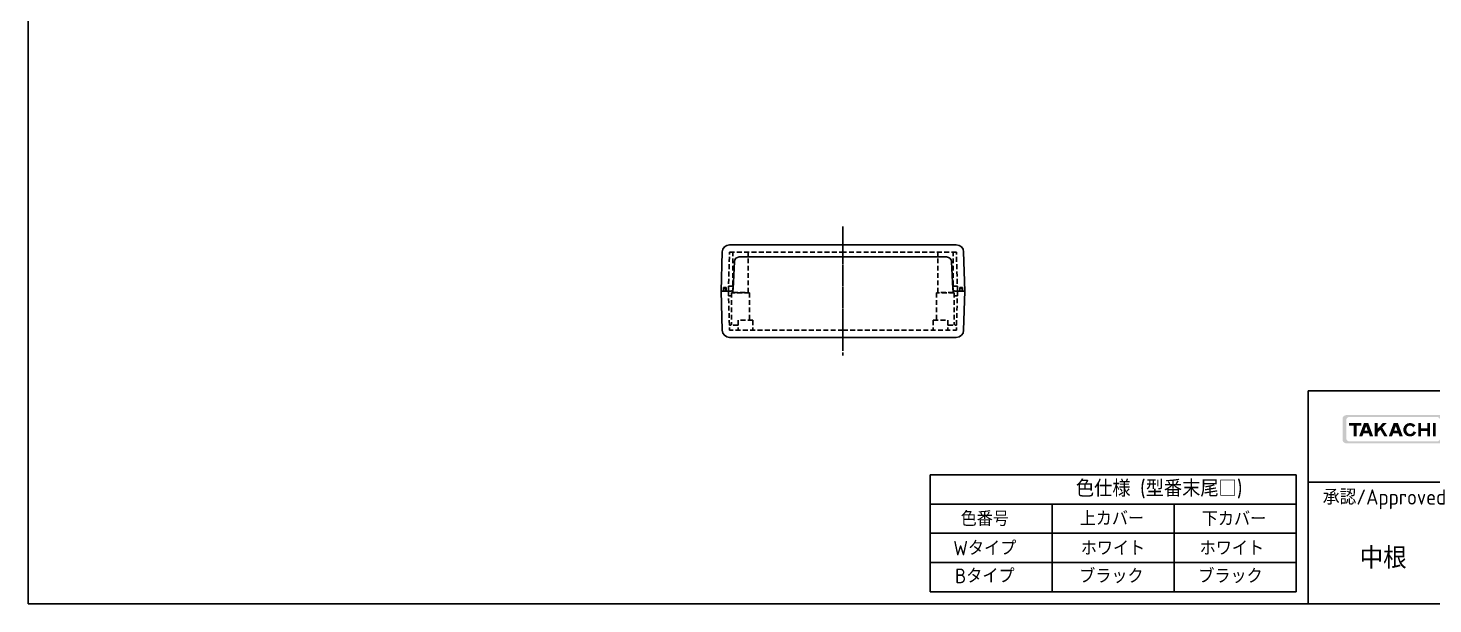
# Model space of a CAD drawing. Header units: millimetres. Extents: x 0 to 2025, y 0 to 700.
# Drawn here: x 0 to 576, y 0 to 236 of the extents above; entities that cross this region are included whole.
import ezdxf
from ezdxf.enums import TextEntityAlignment as Align

# ---------------------------------------------------------------- set-up
doc = ezdxf.new("R2010")
doc.units = ezdxf.units.MM
for name, pattern in [('ACISOTGL', [3, 2, -1]), ('AM_ISO08W050', [18, 12, -1.5, 3, -1.5]), ('AM_ISO08W050x2', [9, 6, -0.75, 1.5, -0.75]), ('gen7a', [6.875, 4.75, -0.875, 0.375, -0.875])]:
    doc.linetypes.add(name, pattern=pattern)
doc.layers.add('7A', color=4, linetype='gen7a')
doc.layers.add('RAHM2', color=1, linetype='Continuous')
for name, color, linetype, lineweight in [('AM_7', 4, 'AM_ISO08W050', 25), ('AM_8', 1, 'Continuous', 25), ('上ｶﾊﾞｰ', 7, 'Continuous', 25), ('下ｶﾊﾞｰ', 2, 'Continuous', 25)]:
    doc.layers.add(name, color=color, linetype=linetype, lineweight=lineweight)
doc.styles.add('ACISOTS', font='isocp.shx', dxfattribs={"height": 1, "bigfont": 'extfont.shx'})
doc.styles.get("Standard").update_dxf_attribs({"font": 'ISOCP.SHX', "bigfont": 'EXTFONT.SHX'})

# ---------------------------------------------------------------- blocks, each defined once
blk = doc.blocks.new('TK-A3')
blk.add_lwpolyline([(0, 0), (403, 0), (403, 280), (0, 280.0000000000001)], close=True)
blk = doc.blocks.new('A$C0FAF06CF')
at = {"layer": 'AM_8'}
h = blk.add_hatch(color=1, dxfattribs=at)
edge = h.paths.add_edge_path()
edge.add_line((-8.013599999999968, -2.411500000000411), (8.013600000000068, -2.411500000000414))
edge.add_arc((8.013600000000054, -1.773380000000513), 0.6381199999999012, 270, 360)
edge.add_line((8.651719999999955, -1.773380000000513), (8.651719999999969, 1.773379999999486))
edge.add_arc((8.013600000000025, 1.773379999999429), 0.638119999999958, 5.103880138248065e-12, 90.0000000000013)
edge.add_line((8.013599999999997, 2.411499999999391), (-8.013599999999997, 2.411499999999387))
edge.add_arc((-8.013600000000025, 1.773379999999436), 0.638119999999951, 89.99999999999682, 179.9999999999955)
edge.add_line((-8.651719999999983, 1.773379999999486), (-8.651719999999983, -1.773380000000506))
edge.add_arc((-8.013600000000025, -1.773380000000458), 0.638119999999951, 180.0000000000043, 270.0000000000045)
edge = h.paths.add_edge_path(flags=16)
edge.add_line((-7.471939999999961, 2.092439999999486), (7.471940000000018, 2.092439999999479))
edge.add_arc((7.471940000000046, 1.550779999999479), 0.5416600000000003, 7.958078640513122e-13, 90.00000000000148, ccw=False)
edge.add_line((8.013600000000025, 1.550779999999486), (8.013600000000025, -1.550780000000506))
edge.add_arc((7.471940000000018, -1.550780000000502), 0.5416600000000074, 270, 359.99999999999966, ccw=False)
edge.add_line((7.471940000000018, -2.092440000000506), (-7.471939999999961, -2.092440000000513))
edge.add_arc((-7.471939999999961, -1.550780000000506), 0.5416600000000074, 180, 270, ccw=False)
edge.add_line((-8.013599999999968, -1.550780000000506), (-8.013599999999968, 1.550779999999486))
edge.add_arc((-7.471939999999961, 1.550779999999486), 0.5416600000000003, 90, 180, ccw=False)
for points in [[(-5.453699999999969, 0.5935999999994923), (-5.453699999999969, 1.038799999999492), (-7.531299999999987, 1.038799999999492), (-7.531299999999987, 0.5935999999994923), (-6.759619999999984, 0.5935999999994923), (-6.759619999999984, -1.224300000000516), (-6.225379999999973, -1.224300000000516), (-6.225379999999973, 0.5935999999994923)], [(-3.146079999999984, 1.038799999999492), (-3.146079999999984, -1.224300000000516), (-2.671199999999942, -1.224300000000516), (-2.671199999999942, -0.6184186206901412), (-2.193432261217481, -0.1027759420753025), (-1.520149446800417, -1.224300000000516), (-0.9571799999999939, -1.224300000000516), (-1.851807874889658, 0.2659306476478651), (-1.135707252964409, 1.038799999999492), (-1.788279380580377, 1.038799999999492), (-2.671199999999942, 0.08588602895155795), (-2.671199999999942, 1.038799999999492)], [(4.304715008555604, 1.038799999999492), (4.304715008555604, -1.224300000000516), (4.775885008555576, -1.224300000000516), (4.775885008555576, -0.3153500000005121), (5.829525008555606, -0.3153500000005121), (5.829525008555606, -1.224300000000516), (6.300695008555579, -1.224300000000516), (6.300695008555579, 1.038799999999492), (5.829525008555606, 1.038799999999492), (5.829525008555606, 0.1298499999994878), (4.775885008555576, 0.1298499999994878), (4.775885008555576, 1.038799999999492)], [(7.28013500855559, -1.224300000000516), (7.28013500855559, 1.038799999999492), (6.805255008555605, 1.038799999999492), (6.805255008555605, -1.224300000000516)]]:
    blk.add_hatch(color=1, dxfattribs=at).paths.add_polyline_path(points)
h = blk.add_hatch(color=1, dxfattribs=at)
h.paths.add_polyline_path([(-5.264049114754044, -1.224300000000516), (-5.084217508196673, -0.7345800000005109), (-4.161102491803263, -0.7345800000005109), (-3.981270885245877, -1.224300000000516), (-3.420619999999971, -1.224300000000516), (-4.251659999999958, 1.038799999999492), (-4.993659999999977, 1.038799999999492), (-5.82469999999995, -1.224300000000516)])
h.paths.add_polyline_path([(-4.332759934426207, -0.2671200000005083), (-4.912560065573729, -0.2671200000005083), (-4.622659999999968, 0.5223399999994971)], flags=16)
h = blk.add_hatch(color=1, dxfattribs=at)
h.paths.add_polyline_path([(-0.1961891147540484, -1.224300000000516), (-0.01635750819667692, -0.7345800000005109), (0.9067575081967476, -0.7345800000005109), (1.086589114754119, -1.224300000000516), (1.647240000000011, -1.224300000000516), (0.8162000000000376, 1.038799999999492), (0.07420000000001892, 1.038799999999492), (-0.7568399999999542, -1.224300000000516)])
h.paths.add_polyline_path([(0.7351000655737892, -0.2671200000005083), (0.1552999344262673, -0.2671200000005083), (0.4452000000000282, 0.5223399999994971)], flags=16)
h = blk.add_hatch(color=1, dxfattribs=at)
edge = h.paths.add_edge_path()
edge.add_ellipse((2.878960000000006, -0.09275000000052636), major_axis=(0, 0.7271600000000495), ratio=0.8673469387754512, start_angle=304.6510247185947, end_angle=609.4109213221484)
edge.add_line((3.469375036740871, -0.3484654247793539), (3.941135008555591, -0.5527900000005097))
edge.add_arc((2.878960000000006, -0.09275000000051214), 1.157520000000027, 38.550540790803325, 336.58201840165333, ccw=False)
edge.add_line((3.784208621486187, 0.6286219454599618), (3.397792961318373, 0.3206961337928842))
blk = doc.blocks.new('TK-仕様書(和英併記)NEW')
for p, q in [((0, 35), (-193, 35)), ((-193, 35), (-193, 0)), ((-118, 35), (-118, 0)), ((-37, 35), (-37, 0)), ((0, 35), (0, 0)), ((-17.5, 30.5), (-9.5, 31.5)), ((-17.5, 26.5), (-17.5, 30.5)), ((-9.5, 31.5), (-9.5, 25.5)), ((-9.5, 25.5), (-17.5, 26.5)), ((-37, 22), (0, 22)), ((-193, 19.99999999999994), (-37, 19.99999999999994)), ((-168.0000000000001, 19.99999999999994), (-168, 0)), ((-143.0000000000001, 19.99999999999994), (-143, 0)), ((-37, 11), (0, 11)), ((-37.00000000000011, 7), (-118, 7)), ((0, 0), (-193, 0))]:
    blk.add_line(p, q)
for radius in [3, 2]:
    blk.add_circle((-24.5, 28.5), radius)
at = {"layer": '7A'}
for p, q in [((-24.5, 28.5), (-24.5, 32.07478664473149)), ((-24.5, 28.5), (-28.5, 28.5)), ((-24.5, 28.5), (-24.5, 24.78991724228479)), ((-23.5, 28.5), (-8.5, 28.5))]:
    blk.add_line(p, q, dxfattribs=at)
at = {"xscale": 0.96, "yscale": 0.96, "zscale": 0.96}
blk.add_blockref('A$C0FAF06CF', (-179.073778946163, 28.68781725888325), dxfattribs=at)
at = {"attachment_point": 4}
for s, insert, char_height, width in [('{\\fMS Gothic|b0|i0|c128|p49;株式会社タカチ電機工業}', (-167.9945135240808, 28.68781725888325), 3, 42.88159814155517), ('{\\fArial|b0|i0|c128|p34;TAKACHI ELECTRONICS ENCLOSURE Co., LTD.}', (-167.9945135240808, 23.41115279672572), 1.4, 44.44830780058135)]:
    blk.add_mtext(s, dxfattribs=dict(at, insert=insert, char_height=char_height, width=width))
for tag, height, p in [('品名', 3.5, (-106.1561493930892, 27.24999999999994)), ('TITLE', 2.5, (-106.1561493930892, 22.24999999999994)), ('型番', 3.5, (-106.139168248561, 11.75))]:
    blk.add_attdef(tag, text='', height=height).set_placement(p, align=Align.MIDDLE_LEFT)
for tag, height, p in [('GEN-TITLE-SCA', 3, (-18.5, 14.79266317345349)), ('承認', 3.5, (-180.7195176573869, 7.729076668239944)), ('検図', 3.5, (-155.5000000000001, 7.729076668239941)), ('製図', 3.5, (-130.5000000000001, 7.729076668239941)), ('ページNO.', 3.5, (-23, 5.5)), ('総ページ数', 3.5, (-14, 5.5)), ('GEN-TITLE-DAT', 3, (-81.5, 3.5))]:
    blk.add_attdef(tag, text='', height=height).set_placement(p, align=Align.MIDDLE)
at = {"layer": 'RAHM2', "char_height": 2.5}
for s, insert, width, attachment_point in [('品名/Title', (-116.8002551371314, 33.80103540727967), 90, 1), ('尺度/Scale', (-35.80025513713144, 20.80103540727967), 20, 1), ('承認/Approved', (-180.5000000000001, 18.8010354072796), 22.21535073038012, 2), ('検図/Checked', (-155.5, 18.92584712714763), 19.8526851587086, 2), ('製図/Created', (-130.5, 18.95800561859733), 19.44564691649168, 2), ('型番/Product number', (-116.8002551371314, 18.80103540727961), 90, 1), ('作成日/Date', (-116.8002551371314, 3.5), 17.84866863742184, 4)]:
    blk.add_mtext(s, dxfattribs=dict(at, insert=insert, width=width, attachment_point=attachment_point))
at = {"layer": 'RAHM2', "color": 0, "insert": (-18.5, 5.5), "char_height": 3.5, "width": 4.469919821818735, "attachment_point": 5}
blk.add_mtext('/', dxfattribs=at)

msp = doc.modelspace()

# ---------------------------------------------------------------- linework, layer by layer
at = {"color": 7}
for p, q in [((370, 5), (370.0000000000001, 53.01680000000121)), ((370, 53.01680000000121), (520.0000000000001, 53.01680000000121)), ((520.0000000000001, 5), (520.0000000000001, 53.01680000000121)), ((520, 5), (520.0000000000001, 53.01680000000121)), ((370, 41.01260000000119), (520.0000000000001, 41.01260000000119)), ((369.9999999999999, 5), (520.0000000000001, 5))]:
    msp.add_line(p, q, dxfattribs=at)
at = {"color": 1}
for p, q in [((420.0000000000001, 41.01260000000119), (420.0000000000001, 5)), ((470.0000000000001, 41.01260000000119), (470.0000000000001, 5)), ((520.0000000000001, 41.01260000000119), (520.0000000000001, 5)), ((370, 29.00840000000113), (520.0000000000001, 29.00840000000113)), ((370, 17.00420000000034), (520.0000000000001, 17.00420000000034))]:
    msp.add_line(p, q, dxfattribs=at)
at = {"layer": 'AM_7', "linetype": 'AM_ISO08W050x2'}
msp.add_line((334.1641840427815, 154.9136351350826), (334.164184042761, 101.9136351350817), dxfattribs=at)
at = {"layer": 'AM_7', "linetype": 'ACISOTGL'}
msp.add_line((334.1641840427786, 150.4136351350826), (334.1641840427786, 106.4136351350817), dxfattribs=at)
at = {"layer": '上ｶﾊﾞｰ'}
for p, q in [((284.6671123008133, 144.5073393922349), (284.1641840427719, 128.4136351351017)), ((287.6656485290757, 147.4136351351006), (334.1641840427792, 147.4136351350826)), ((380.6627195564821, 147.4136351350826), (334.1641840427786, 147.4136351350826)), ((383.6612557847434, 144.5073393922157), (384.1641840427786, 128.4136351350824)), ((289.6683120119529, 140.5044504567495), (289.1621200581917, 129.3682274739936)), ((376.6621189931839, 142.4136351349123), (291.6662490923735, 142.4136351349123)), ((378.6600560736055, 140.5044504567495), (379.1662480273667, 129.3682274739936)), ((288.1631515179814, 128.4136351349123), (284.1641840427785, 128.4136351349123)), ((380.165216567577, 128.4136351349123), (384.1641840427799, 128.4136351349123))]:
    msp.add_line(p, q, dxfattribs=at)
at = {"layer": '上ｶﾊﾞｰ', "linetype": 'ACISOTGL'}
for p, q in [((287.1641840427719, 128.4136351351005), (287.6641840427779, 144.4136351351006)), ((287.6641840427779, 144.4136351351006), (334.1641840427781, 144.4136351350826)), ((289.0141840427716, 127.8136351350998), (289.0141840427781, 144.4136351351)), ((295.3141840427652, 127.8136351350975), (295.3141840427717, 144.4136351350976)), ((380.6641840427787, 144.4136351350826), (334.1641840427786, 144.4136351350826)), ((373.0141840427787, 127.8136351350824), (373.0141840427787, 144.4136351350826)), ((379.3141840427722, 127.8136351350824), (379.3141840427722, 144.4136351350825)), ((381.1641840427786, 128.4136351350824), (380.6641840427787, 144.4136351350826)), ((295.3141840427709, 142.4136351350976), (334.1641840427773, 142.4136351350826)), ((373.0141840427786, 142.4136351350826), (334.1641840427786, 142.4136351350826)), ((284.1641840427719, 128.4136351351019), (285.2641840427726, 128.4136351351015)), ((286.2641840427723, 129.9136351351011), (285.1641840427724, 129.9136351351015)), ((285.1641840427719, 128.4136351351013), (285.1641840427724, 129.9136351351015)), ((286.1641840427725, 128.4136351351011), (288.1631515179743, 128.4136351351004)), ((286.2641840427719, 128.4136351351009), (286.2641840427725, 129.9136351351011)), ((287.2266840427726, 130.4136351351007), (289.0141840427726, 130.4136351351)), ((289.0141840427716, 127.8136351350999), (295.3141840427652, 127.8136351350975)), ((379.3141840427722, 127.8136351350825), (373.0141840427787, 127.8136351350824)), ((381.1016840427786, 130.4136351350826), (379.3141840427722, 130.4136351350826)), ((382.1641840427779, 128.4136351350826), (380.1652165675762, 128.4136351350826)), ((382.0641840427787, 129.9136351350826), (383.1641840427786, 129.9136351350826)), ((382.0641840427786, 128.4136351350824), (382.0641840427786, 129.9136351350826)), ((384.1641840427786, 128.4136351350826), (383.0641840427779, 128.4136351350826)), ((383.1641840427786, 128.4136351350824), (383.1641840427786, 129.9136351350826))]:
    msp.add_line(p, q, dxfattribs=at)
at = {"layer": '上ｶﾊﾞｰ'}
for centre, radius, start, end in [((287.6656485290746, 144.4136351351006), 3, 89.9999999999772, 178.2100893917316), ((380.6627195564821, 144.4136351350826), 3, 1.789910608245624, 90), ((291.6662490923736, 140.4136351349123), 2, 90, 177.3974377975088), ((376.6621189931848, 140.4136351349123), 2, 2.602562202491173, 90), ((288.1631515179815, 129.4136351349123), 1, 269.9999999999935, 357.3974377975023), ((380.1652165675769, 129.4136351349123), 1, 182.6025622024977, 270.0000000000065)]:
    msp.add_arc(centre, radius, start, end, dxfattribs=at)
at = {"layer": '上ｶﾊﾞｰ', "linetype": 'ACISOTGL'}
for centre, start, end in [((288.1631515179747, 129.4136351351004), 269.9999999999837, 328.3241506792442), ((380.1652165675762, 129.4136351350826), 211.6758493200316, 269.9999999999935)]:
    msp.add_arc(centre, 1, start, end, dxfattribs=at)
at = {"layer": '下ｶﾊﾞｰ'}
for p, q in [((289.6683120119529, 140.5044504569198), (289.1621200581917, 129.3682274741639)), ((376.6621189931839, 142.4136351350826), (291.6662490923735, 142.4136351350826)), ((378.6600560736055, 140.5044504569198), (379.1662480273667, 129.3682274741639)), ((284.6671123008017, 112.3199308779677), (284.1641840427725, 128.4136351351033)), ((288.1631515179814, 128.4136351350826), (284.1641840427785, 128.4136351350826)), ((380.165216567577, 128.4136351350826), (384.1641840427799, 128.4136351350826)), ((383.6612557847426, 112.3199308779485), (384.1641840427779, 128.413635135084)), ((287.6656485290617, 109.4136351350997), (334.1641840427652, 109.4136351350817)), ((380.6627195564814, 109.4136351350817), (334.1641840427779, 109.4136351350817))]:
    msp.add_line(p, q, dxfattribs=at)
at = {"layer": '下ｶﾊﾞｰ', "linetype": 'ACISOTGL'}
for p, q in [((334.1641840427779, 142.4136351350826), (295.3141840427708, 142.4136351350978)), ((334.1641840427779, 142.4136351350826), (373.0141840427786, 142.4136351350828)), ((285.2641840427725, 128.4136351351015), (284.1641840427725, 128.4136351351019)), ((285.264184042773, 129.5136351351014), (285.2641840427726, 128.4136351351015)), ((286.2641840427723, 129.6136351351012), (285.364184042773, 129.6136351351015)), ((286.1641840427729, 129.5136351351011), (286.1641840427725, 128.4136351351011)), ((288.1631515179755, 128.4136351351004), (286.1641840427725, 128.4136351351011)), ((287.1641840427725, 128.4136351351008), (287.6641840427662, 112.4136351350997)), ((288.5144437362495, 127.7136351350979), (288.5144437362495, 114.4136351351)), ((295.8144437362495, 127.7136351350978), (288.5144437362495, 127.7136351350979)), ((295.8144437362495, 127.7136351350981), (295.8144437362495, 116.4136351350972)), ((372.5139243493007, 127.7136351350816), (372.5139243493007, 116.4136351350824)), ((379.8139243493008, 127.7136351350816), (372.5139243493007, 127.7136351350816)), ((379.8139243493008, 127.7136351350819), (379.8139243493008, 114.4136351350824)), ((380.165216567575, 128.4136351350826), (382.1641840427779, 128.4136351350826)), ((381.1641840427779, 128.4136351350826), (380.6641840427781, 112.4136351350817)), ((382.0641840427786, 129.6136351350826), (382.9641840427779, 129.6136351350826)), ((382.1641840427779, 129.5136351350825), (382.1641840427779, 128.4136351350826)), ((383.0641840427779, 129.5136351350825), (383.0641840427779, 128.4136351350826)), ((383.064184042778, 128.4136351350826), (384.1641840427779, 128.4136351350826)), ((288.5144437362495, 126.4136351351), (287.2266840427718, 126.4136351351005)), ((379.8139243493007, 126.4136351350823), (381.1016840427779, 126.4136351350824)), ((297.1641840427679, 116.4136351350967), (291.1641840427679, 116.413635135099)), ((291.1641840427679, 116.413635135099), (291.1641840427664, 112.4136351350983)), ((297.1641840427679, 116.4136351350967), (297.1641840427664, 112.413635135096)), ((371.1641840427779, 116.4136351350824), (377.1641840427779, 116.4136351350824)), ((371.1641840427779, 116.4136351350824), (371.1641840427779, 112.4136351350817)), ((377.1641840427779, 116.4136351350824), (377.1641840427779, 112.4136351350817)), ((291.1641840427671, 114.413635135099), (287.601684042767, 114.4136351351004)), ((334.1641840427664, 112.4136351350817), (287.6641840427662, 112.4136351350997)), ((334.1641840427779, 112.4136351350817), (380.6641840427781, 112.4136351350817)), ((377.1641840427779, 114.4136351350824), (380.7266840427781, 114.4136351350824))]:
    msp.add_line(p, q, dxfattribs=at)
at = {"layer": '下ｶﾊﾞｰ'}
for centre, radius, start, end in [((291.6662490923736, 140.4136351350826), 2, 90, 177.3974377975088), ((376.6621189931848, 140.4136351350826), 2, 2.602562202491173, 90), ((288.1631515179815, 129.4136351350826), 1, 269.9999999999935, 357.3974377975023), ((380.1652165675769, 129.4136351350826), 1, 182.6025622024977, 270.0000000000065), ((287.665648529063, 112.4136351350997), 3, 181.7899106082228, 269.9999999999772), ((380.6627195564813, 112.4136351350817), 3, 270, 358.2100893917544)]:
    msp.add_arc(centre, radius, start, end, dxfattribs=at)
at = {"layer": '下ｶﾊﾞｰ', "linetype": 'ACISOTGL'}
for centre, radius, start, end in [((285.3641840427729, 129.5136351351014), 0.1, 89.99999999991206, 179.9999999999577), ((286.0641840427729, 129.5136351351013), 0.1, 359.9999999999772, 89.9999999999772), ((288.163151517976, 129.4136351351004), 1, 269.9999999999707, 328.3241506791069), ((380.1652165675749, 129.4136351350826), 1, 211.675849320169, 270.0000000000065), ((382.264184042778, 129.5136351350827), 0.1, 90, 180), ((382.964184042778, 129.5136351350825), 0.1, 1.954132796291185e-11, 90.0000000000651)]:
    msp.add_arc(centre, radius, start, end, dxfattribs=at)

# ---------------------------------------------------------------- block references
at = {"lineweight": 0, "xscale": 2.5, "yscale": 2.5, "zscale": 2.5}
msp.add_blockref('TK-A3', (0, 0), dxfattribs=at)
msp.add_blockref('TK-仕様書(和英併記)NEW', (1007.5, 0), dxfattribs=at).add_auto_attribs({'検図': '王', '製図': '常山', '承認': '中根', '品名': '汎用型 プラスチックケース', '型番': 'SS-160□', 'GEN-TITLE-DAT': '2019/01/11', 'GEN-TITLE-SCA': '1:2.5', 'ページNO.': '1', '総ページ数': '2'})

# ---------------------------------------------------------------- texts
at = {"color": 2, "insert": (463.8372519619455, 47.04430092798609), "char_height": 6.804000000000109, "attachment_point": 5, "style": 'ACISOTS'}
msp.add_mtext('色仕様 (型番末尾□)', dxfattribs=at)
at = {"color": 2, "char_height": 6, "attachment_point": 2, "style": 'ACISOTS'}
for s, insert, width in [('色番号', (392.3297235077625, 37.96025961270422), 29.12718390023647), ('上カバー', (444.4579600723182, 38.08521175537905), 29.12718390023647), ('下カバー', (494.5386123869184, 37.95545543374962), 29.12718390023647), ('Wタイプ', (392.3297235077625, 25.91224569194989), 29.12718390023647), ('ホワイト', (444.8913705584755, 25.91224569194989), 43.27411924863546), ('ホワイト', (493.6639282179281, 25.91224569194989), 43.27411924863546), ('Bタイプ', (392.3297235077625, 14.50508083038673), 29.12718390023647), ('ブラック', (444.2502524029624, 14.46436853051816), 43.27411924863546), ('ブラック', (493.1032532114332, 14.46436853051816), 43.27411924863546)]:
    msp.add_mtext(s, dxfattribs=dict(at, insert=insert, width=width))

doc.saveas('drawing.dxf')
